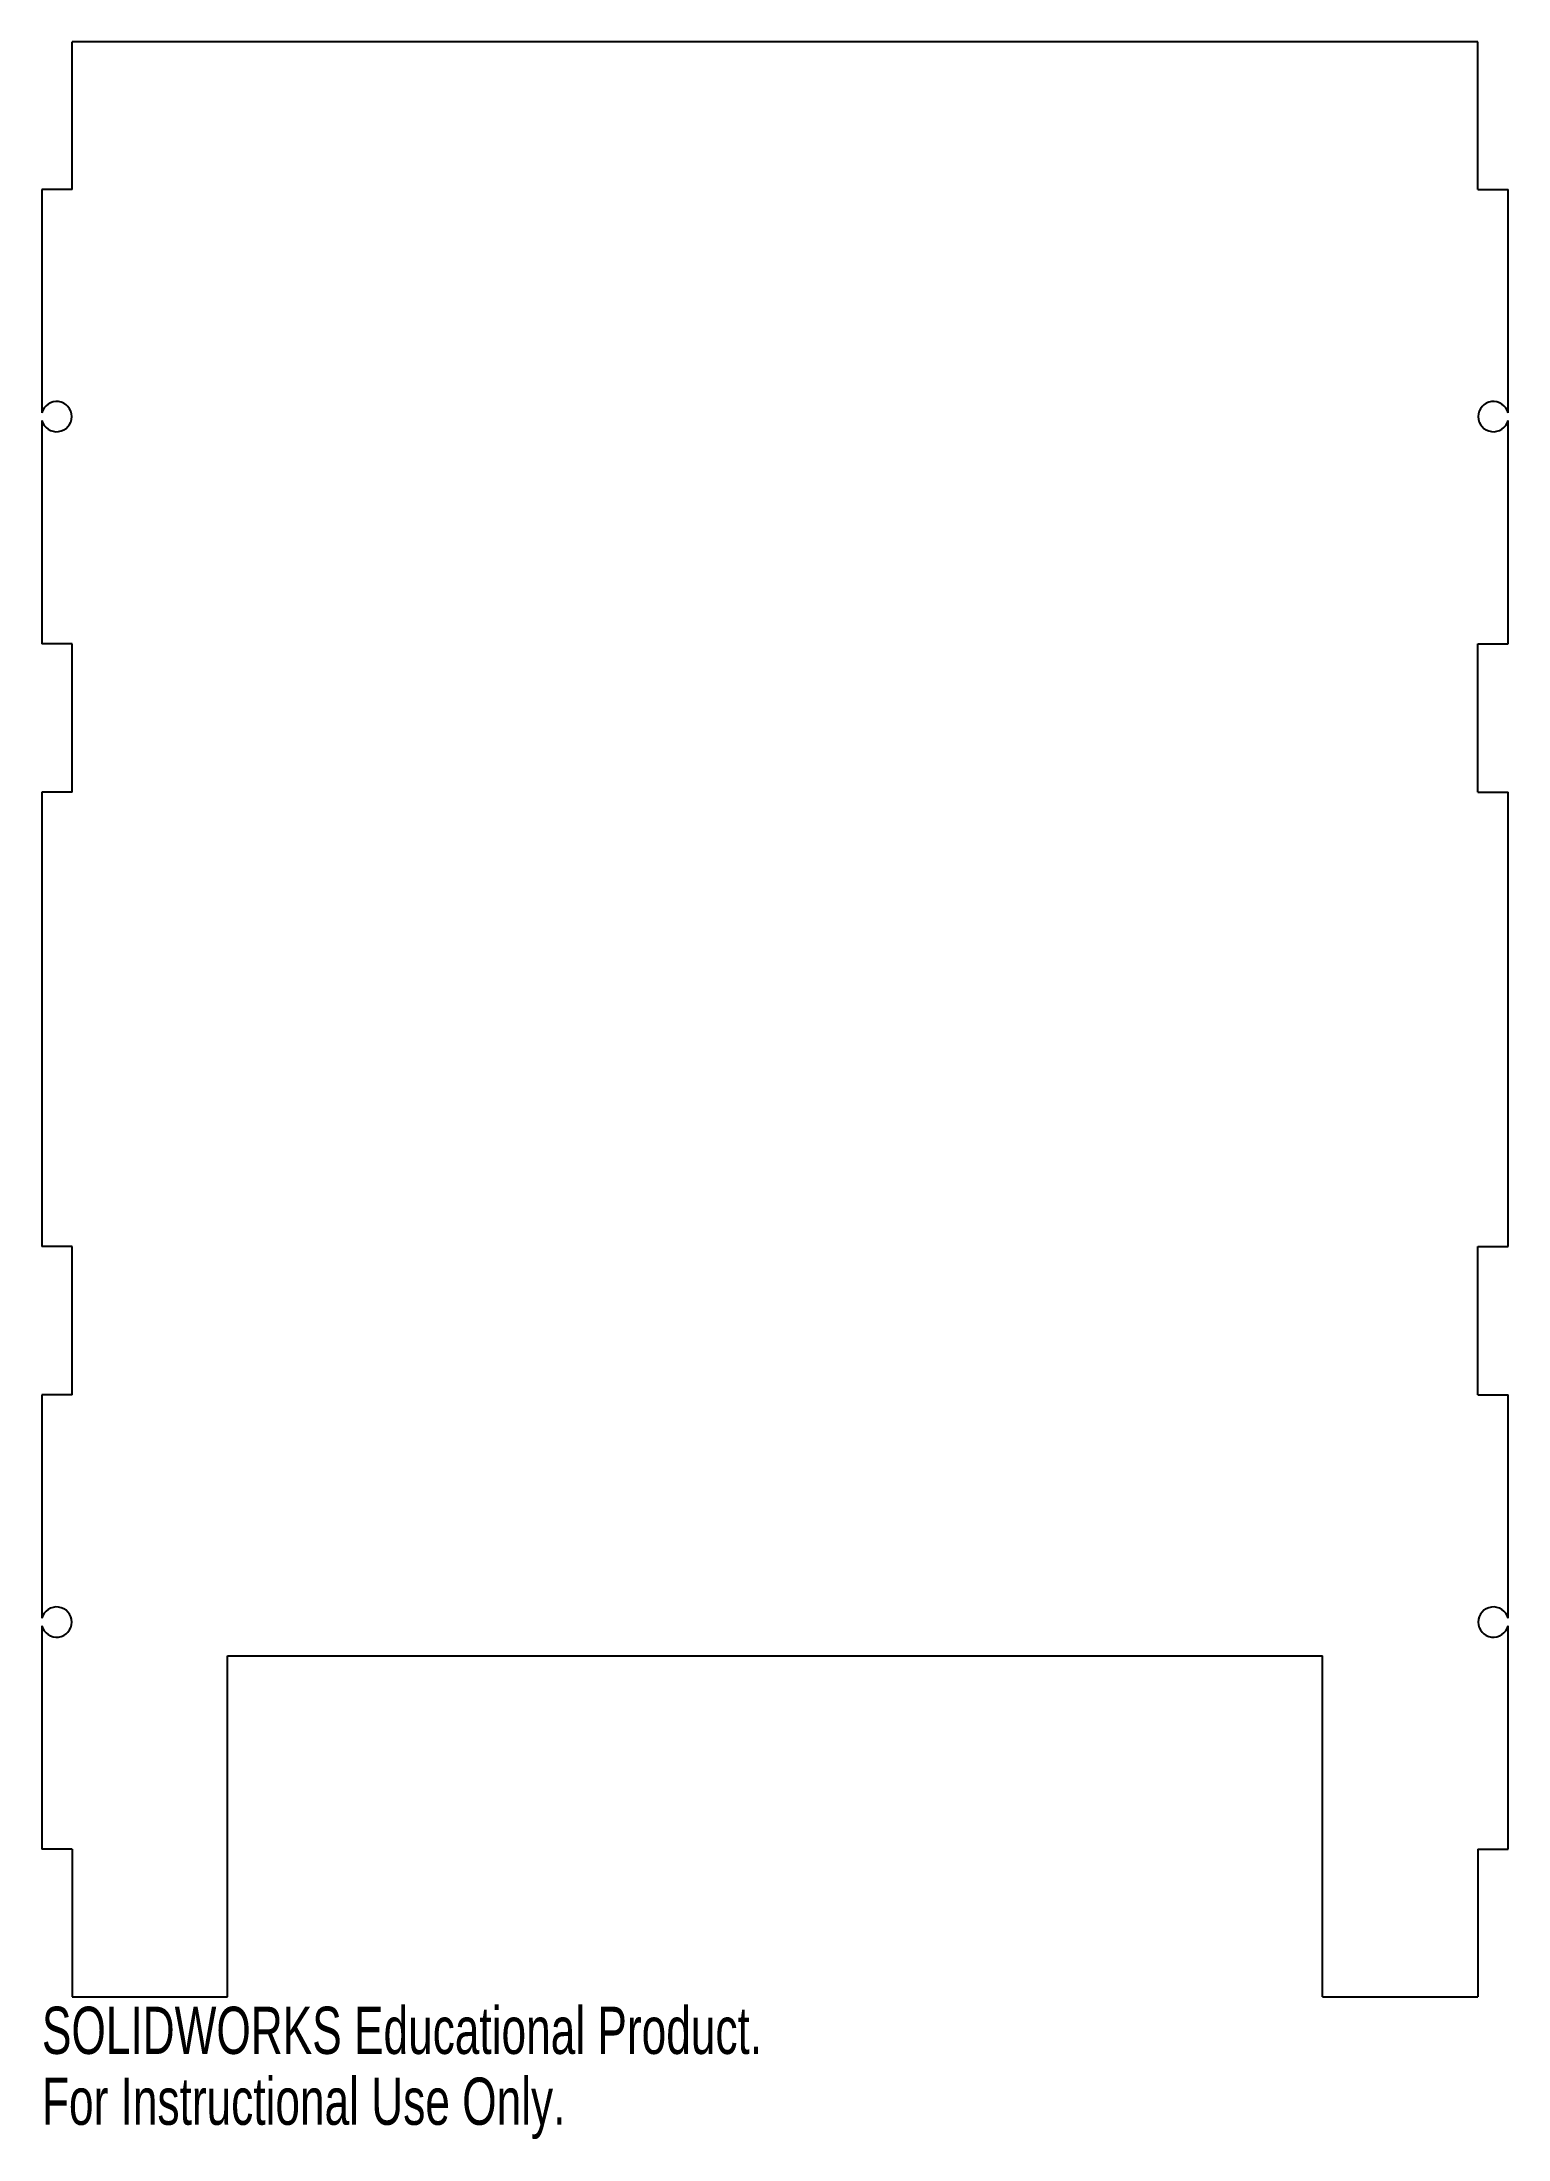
# Model space of a CAD drawing. Header units: millimetres. Extents: x 0 to 150, y -15 to 200.
import ezdxf

# ---------------------------------------------------------------- set-up
doc = ezdxf.new("R2010")
doc.units = ezdxf.units.MM
doc.styles.add('SLDTEXTSTYLE0', font='TXT', dxfattribs={"width": 0.7})

msp = doc.modelspace()

# ---------------------------------------------------------------- linework, layer by layer
at = {"color": 7, "linetype": 'Continuous', "lineweight": 25}
for p, q in [((3.1, 184.9), (3.1, 200)), ((146.9, 200), (3.1, 200)), ((146.9, 184.9), (146.9, 200)), ((0, 184.9), (0, 162.06)), ((3.1, 184.9), (0, 184.9)), ((146.9, 184.9), (150, 184.9)), ((150, 162.06), (150, 184.9)), ((0, 161.28), (0, 138.43)), ((150, 138.43), (150, 161.28)), ((3.1, 138.43), (0, 138.43)), ((3.1, 123.23), (3.1, 138.43)), ((146.9, 138.43), (150, 138.43)), ((146.9, 123.23), (146.9, 138.43)), ((0, 123.23), (0, 76.77)), ((3.1, 123.23), (0, 123.23)), ((146.9, 123.23), (150, 123.23)), ((150, 76.77), (150, 123.23)), ((3.1, 76.77), (0, 76.77)), ((3.1, 61.57), (3.1, 76.77)), ((146.9, 76.77), (150, 76.77)), ((146.9, 61.57), (146.9, 76.77)), ((0, 61.57), (0, 38.72)), ((3.1, 61.57), (0, 61.57)), ((146.9, 61.57), (150, 61.57)), ((150, 38.72), (150, 61.57)), ((0, 37.94), (0, 15.1)), ((150, 15.1), (150, 37.94)), ((19, 34.87), (131, 34.87)), ((19, 0), (19, 34.87)), ((131, 0), (131, 34.87)), ((3.1, 15.1), (0, 15.1)), ((3.1, 15.1), (3.1, 0)), ((146.9, 15.1), (150, 15.1)), ((146.9, 15.1), (146.9, 0)), ((3.1, 0), (19, 0)), ((131, 0), (146.9, 0))]:
    msp.add_line(p, q, dxfattribs=at)
for centre, start, end in [((1.5, 161.67), 194.5926, 165.4074), ((148.5, 161.67), 14.5926, 345.4074), ((1.5, 38.33), 194.5926, 165.4074), ((148.5, 38.33), 14.5926, 345.4074)]:
    msp.add_arc(centre, 1.55, start, end, dxfattribs=at)

# ---------------------------------------------------------------- texts
at = {"color": 7, "linetype": 'Continuous', "char_height": 4.8336, "attachment_point": 1, "style": 'SLDTEXTSTYLE0'}
for s, insert in [('SOLIDWORKS Educational Product.', (0, -1.02)), ('For Instructional Use Only.', (0, -8.27))]:
    msp.add_mtext(s, dxfattribs=dict(at, insert=insert))

doc.saveas('drawing.dxf')
